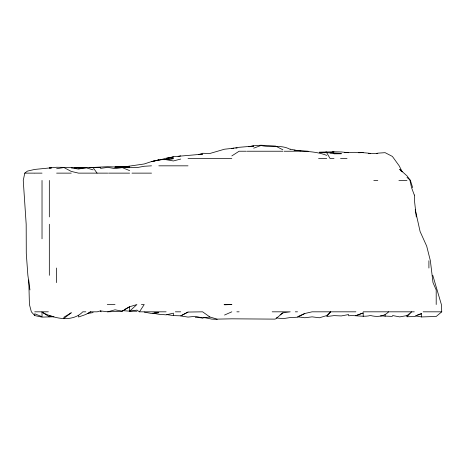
<?xml version="1.0" encoding="UTF-8"?>
<svg xmlns="http://www.w3.org/2000/svg" width="465" height="465" viewBox="0 0 465 465"><rect width="100%" height="100%" fill="white"/><g stroke="black" fill="none" stroke-linecap="round" stroke-linejoin="round"><path stroke-width="0.7" d="M93.122 169.876L85.822 167.673L56.625 167.255L34.724 169.429L27.423 171.108L24.785 173.131L23.25 180.432L26.18 224.229L26.284 253.425L27.871 275.321L29.94 289.922M122.318 310.614L129.619 311.172L136.919 310.114L139.459 311.823L144.22 304.523L141.424 304.523M432.781 275.321L441.372 304.523L441.75 311.823L436.199 316.473L421.598 316.944L421.598 313.643L414.303 316.589L407.003 316.746L411.705 311.823L407.003 315.584L399.702 316.892L392.402 315.508M53.969 316.775L42.024 317.113L34.724 315.572L34.724 313.77L42.024 316.712L42.024 312.143C53.719 318.63 72.453 322.716 82.782 311.823L85.822 311.823M88.832 312.561L90.64 311.823L97.197 311.823L100.423 310.882L107.723 311.823L122.318 311.219L129.619 306.772L129.619 311.172L136.919 304.523L129.619 306.772L124.143 309.655M297.507 316.758L304.808 317.764L312.108 316.845L319.409 317.781L326.709 315.578L330.72 311.823L326.709 316.549L334.004 315.619L341.304 315.938L348.605 314.555L348.605 315.776C355.952 314.991 363.229 317.357 370.506 315.508C376.662 317.142 384.067 316.787 388.63 311.823M272.176 311.823L290.207 311.823L282.912 312.864L275.611 318.903L274.844 319.118L231.814 318.821L217.213 319.118L209.913 317.025L202.612 311.823L188.017 312.062L180.716 315.828L173.416 315.601L166.778 314.578M280.104 314.776L282.912 312.864M231.814 155.915L239.115 151.23L246.409 151.23M90.64 311.823L85.822 314.468L78.521 317.025L78.521 315.723M188.017 312.062L180.716 315.968L188.017 317.089L195.317 316.316L202.612 317.967L209.913 317.025M355.905 311.823L312.108 311.823L304.808 313.503L297.507 317.223L290.207 317.549L282.912 318.688L276.274 317.909M298.728 316.217L304.808 313.503M224.514 315.049L231.814 311.823M363.206 312.928L355.905 315.654L363.206 312.928L363.206 316.409M253.71 148.161L261.01 145.481C270.671 147.905 281.011 144.26 290.207 149.37M376.476 153.595L377.801 153.154L385.101 152.671L392.402 156.432L399.185 165.831L402.254 171.841M198.631 154.589L202.612 153.276L209.913 153.473L224.514 149.207L233.802 148.219M158.815 160.286L166.115 158.187L173.416 157.054L166.778 158.396L173.416 156.699L202.612 154.159L200.624 154.572M417.617 314.747L421.598 313.643M180.716 159.047L173.416 160.954L166.115 159.693M178.06 156.531L180.716 155.874M332.016 152.235L334.004 151.793L341.304 151.95L348.605 152.723M332.016 152.253L334.004 151.822L319.409 152.171M248.403 146.719L253.71 145.754L261.01 145.22L275.611 146.08L282.912 149.811M56.625 168.743L63.926 167.534L71.221 171.405L78.521 173.131L107.723 173.131M125.637 166.668L144.22 163.971L151.52 161.564L158.815 159.937L173.416 158.67L164.79 159.71M87.147 313.579L93.122 312.579M100.423 168.394L107.723 167.371L115.018 168.603L122.318 167.609L129.619 170.626M249.066 146.725L253.71 146.097L239.115 147.295L231.814 148.422L233.802 148.294M126.3 166.714L129.619 166.296L115.018 167.168L122.318 166.993L136.919 167.603L144.22 166.267L151.52 165.831M344.623 152.712C353.22 151.997 361.944 152.351 370.506 153.421M368.513 153.508L377.801 153.374M235.796 148.12L237.121 148.05M97.766 167.621L100.423 167.499L74.54 167.871L85.822 167.731M115.018 167.168L122.318 166.865M154.171 312.858L158.815 312.678L151.52 313.462L144.22 312.114M358.562 152.753L363.206 152.59M89.141 167.627L107.723 166.691L122.318 167.284L120.993 167.231M85.822 167.836L78.521 167.882L85.822 167.673L78.521 169.057L71.221 167.912M334.004 153.805L341.304 153.776M247.2 151.23L282.912 151.23M284.127 151.23C298.408 151.363 313.148 150.195 326.709 155.356M188.017 158.53L231.814 158.53M318.572 158.53L326.709 158.53M334.004 158.53L330.069 158.53L326.709 152.683L319.409 152.322L324.715 152.776M340.543 158.53L347.029 158.53M158.815 165.831L188.017 165.831M24.785 173.131L34.346 173.131M34.724 173.131L42.024 173.131M56.625 173.131L71.221 173.131M108.502 173.131L129.619 173.131M131.979 173.131L151.52 173.131M373.808 180.432L377.801 180.432M398.9 180.432L407.003 180.432M407.003 177.386L410.403 180.432L412.693 187.726M107.27 304.523L115.018 304.523M34.724 311.823L41.647 311.823M42.024 311.823L48.36 311.823M107.723 311.823L115.018 309.806L122.318 311.219M139.459 311.823L166.115 311.823M175.357 311.823L180.716 311.823M236.871 311.823L239.115 311.823M295.327 311.823L297.507 311.823M363.206 311.823L414.303 311.823M423.167 311.823L441.75 311.823M129.619 311.172L136.919 311.248M380.457 315.875L392.402 316.403M326.709 152.683L341.304 153.415M330.022 153.026L334.004 153.13M290.207 149.137L297.507 150.596L294.188 150.242L308.196 151.23M119.668 167.179L115.018 166.999L122.318 166.993L129.619 167.603M217.213 319.379L211.767 319.118L203.281 317.38M297.507 150.561L300.826 150.863M195.317 317.299L202.612 317.967M49.325 315.898L51.981 316.217M415.629 315.892L421.598 316.944M152.845 313.195L158.815 314.264L166.115 314.857L173.416 313.166L173.416 315.601M42.024 312.143L49.325 316.793M34.724 315.572L31.364 311.823L29.429 304.523L28.76 279.971M401.522 171.504L399.702 169.336L407.003 175.88L410.403 180.432M101.172 311.823L100.423 310.882L100.423 311.184M93.122 167.609L97.051 173.131M414.303 195.027L411.583 187.726L409.991 180.432M415.222 209.628L420.098 231.524L426.69 246.125L430.369 260.726L432.996 282.621L436.199 289.922L436.199 304.523M416.297 216.928L414.664 202.327L414.344 195.027M428.899 260.726L428.899 268.026M407.003 315.584L407.003 316.746M385.101 314.741L385.101 316.328M56.625 268.026L56.625 282.621M49.325 180.432L49.325 216.928M49.325 224.229L49.325 275.321M42.024 180.432L42.024 238.824M71.221 312.805L63.926 318.403L63.926 317.206L71.221 312.805M158.815 159.96L151.52 161.611L158.815 159.96M326.709 152.131L325.378 152.264L326.709 152.171M51.313 167.906L49.325 167.999L51.313 167.912M231.814 304.523L224.514 304.813L224.084 304.523L231.814 304.523"/></g></svg>
